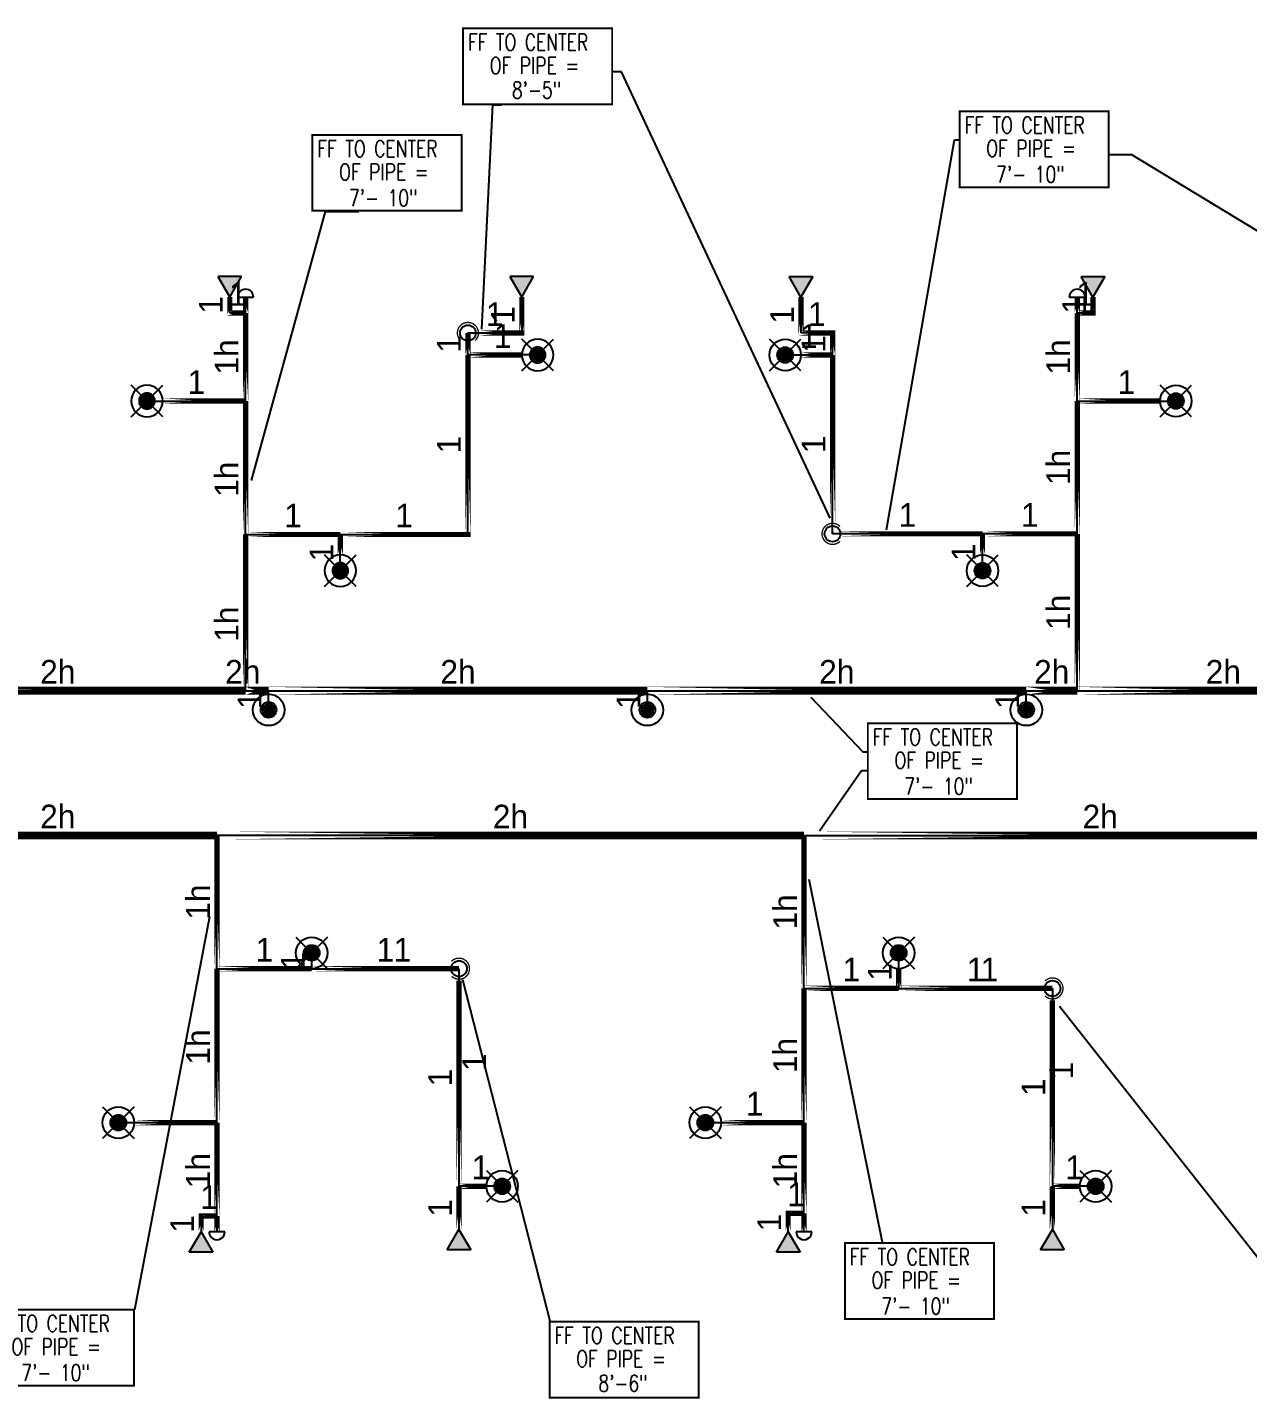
# Model space of a CAD drawing. Header units: inches. Extents: x -4476 to 3539, y -1861 to 3977.
# Drawn here: x -1024 to -560, y 57 to 578 of the extents above; entities that cross this region are included whole.
import ezdxf
from ezdxf.enums import TextEntityAlignment as Align

# ---------------------------------------------------------------- set-up
doc = ezdxf.new("R2010")
doc.units = ezdxf.units.IN
doc.header["$MEASUREMENT"] = 0
for name, color, linetype in [('Coordination', 1, 'Continuous'), ('headdn', 1, 'Continuous'), ('PIPEBL', 1, 'Continuous'), ('pipemn', 1, 'Continuous'), ('PIPESPC', 1, 'Continuous'), ('spk-cap', 1, 'Continuous'), ('spk-piperise', 1, 'Continuous'), ('TIDYPIPE', 1, 'Continuous')]:
    doc.layers.add(name, color=color, linetype=linetype)
doc.styles.add('PDA1', font='ROMAND', dxfattribs={"width": 0.755})
doc.styles.add('PIPE', font='PIPE.SHX')
doc.dimstyles.get("Standard").update_dxf_attribs({"dimtxt": 0.18, "dimasz": 0.18, "dimexe": 0.18, "dimexo": 0.0625, "dimgap": 0.09, "dimtad": 0, "dimtih": 1, "dimtoh": 1, "dimdec": 4, "dimzin": 0, "dimdsep": 46, "dimtxsty": 'Standard', "dimcen": 0.09, "dimadec": 0, "dimazin": 0, "dimtfac": 1, "dimtdec": 4, "dimtofl": 0, "dimtmove": 0, "dimatfit": 3, "dimfxl": 1, "dimtolj": 1, "dimtzin": 0, "dimarcsym": 0})

# ---------------------------------------------------------------- blocks, each defined once
blk = doc.blocks.new('dpend1')
for radius in [6, 3]:
    blk.add_circle((0, 0), radius)
for points in [[(0.01, 2.97), (-2.53, -1.59), (-2.62, 1.36)], [(0.01, 2.97), (-2.49, -1.59), (2.52, -1.59)], [(2.52, -1.59), (0.01, 2.97), (2.6, 1.47)], [(2.52, -1.59), (-2.53, -1.59), (0.01, -2.98)]]:
    blk.add_solid(points)
blk = doc.blocks.new('PIPESPC')
at = {"layer": 'PIPESPC', "style": 'PIPE', "width": 0.9}
blk.add_attdef('SIZE', text='', height=9, dxfattribs=at).set_placement((0, 4.02), align=Align.CENTER)
at = {"layer": 'PIPESPC', "style": 'PIPE', "flags": 1}
blk.add_attdef('SCHED', (25.3, 3.89), '', height=9, dxfattribs=at)
blk = doc.blocks.new('side2')
for p, q in [((0, 0), (7.79, 4.5)), ((7.79, -4.5), (0, 0)), ((7.79, 4.5), (7.79, -4.5))]:
    blk.add_line(p, q)
blk.add_solid([(7.79, -4.5), (0, 0), (7.79, 4.5)])
blk = doc.blocks.new('dpend2')
for p, q in [((-6, -6), (6, 6)), ((6, -6), (-6, 6))]:
    blk.add_line(p, q)
for radius in [6, 3]:
    blk.add_circle((0, 0), radius)
for points in [[(0, 0), (-3, 0), (-2.08, 2.07)], [(0, 0), (-3, 0), (-2.08, -2.07)], [(0, 0), (0, 3), (-2.12, 2.14)], [(0, 0), (0, -3), (-2.12, -2.14)], [(0, 0), (0, 3), (2.12, 2.14)], [(0, 0), (3, 0), (2.08, 2.07)], [(0, 0), (3, 0), (2.08, -2.07)], [(0, 0), (0, -3), (2.12, -2.14)]]:
    blk.add_solid(points)
blk = doc.blocks.new('CAP')
blk.add_line((0, 3), (0, -3))
blk.add_arc((0, 0), 3, 270, 90)
blk = doc.blocks.new('rise')
blk.add_circle((0, 0), 3)
blk = doc.blocks.new('vvvvbbbbbbbb')
at = {"layer": 'Coordination', "const_width": 0.75}
blk.add_lwpolyline([(2834.89, 1670.01), (2834.89, 1641.14), (2891.57, 1641.14), (2891.57, 1670.01), (2834.89, 1670.01)], dxfattribs=at)
at = {"layer": 'Coordination', "style": 'PDA1', "width": 0.755}
for s, p in [('FF TO CENTER', (2836.77, 1661.59)), ('OF PIPE = ', (2845.03, 1652.74)), ('7\'- 10"', (2848.77, 1642.88))]:
    blk.add_text(s, height=6.3, dxfattribs=at).set_placement(p)
blk = doc.blocks.new('TIDYRUN')
at = {"const_width": 0.5}
blk.add_lwpolyline([(-2.83, 2.83, -2.414214), (-2.83, -2.83, -1.737895)], format="xyb", dxfattribs=at)

msp = doc.modelspace()

# ---------------------------------------------------------------- linework, layer by layer
at = {"layer": 'Coordination', "const_width": 0.75}
for points in [[(-858.07, 577.76), (-858.07, 548.89), (-801.4, 548.89), (-801.4, 577.76), (-858.07, 577.76)], [(-825.19, 86.21), (-825.19, 57.34), (-768.52, 57.34), (-768.52, 86.21), (-825.19, 86.21)]]:
    msp.add_lwpolyline(points, dxfattribs=at)
at = {"layer": 'PIPEBL'}
for p, q in [((-946.74, 469.64), (-946.74, 475.64)), ((-940.74, 469.64), (-940.74, 475.64)), ((-835.74, 475.64), (-835.74, 462)), ((-729.63, 475.64), (-729.63, 462)), ((-624.63, 469.64), (-624.63, 475.64)), ((-618.63, 469.64), (-618.63, 475.64)), ((-946.74, 469.64), (-940.74, 469.64)), ((-940.74, 436.14), (-940.74, 469.64)), ((-624.63, 436.14), (-624.63, 469.64)), ((-624.63, 469.64), (-618.63, 469.64)), ((-856.24, 453.64), (-856.24, 462)), ((-856.24, 462), (-835.74, 462)), ((-717.63, 462), (-729.63, 462)), ((-717.63, 453.64), (-717.63, 462)), ((-856.24, 385.4), (-856.24, 453.64)), ((-829.74, 453.64), (-856.24, 453.64)), ((-735.63, 453.64), (-717.63, 453.64)), ((-717.63, 385.64), (-717.63, 453.64)), ((-978.24, 436.14), (-940.74, 436.14)), ((-940.74, 376.64), (-940.74, 436.14)), ((-624.63, 436.14), (-587.13, 436.14)), ((-624.63, 385.64), (-624.63, 436.14)), ((-940.74, 385.4), (-904.74, 385.4)), ((-904.74, 385.4), (-856.24, 385.4)), ((-904.74, 371.64), (-904.74, 385.4)), ((-660.63, 385.64), (-717.63, 385.64)), ((-624.63, 385.64), (-660.63, 385.64)), ((-660.63, 371.64), (-660.63, 385.64)), ((-624.63, 326), (-624.63, 385.64)), ((-940.74, 326), (-940.74, 376.64)), ((-932, 318.74), (-932, 326)), ((-788, 318.74), (-788, 326)), ((-644, 318.74), (-644, 326)), ((-951.63, 220.36), (-951.63, 271)), ((-728.49, 212.86), (-728.49, 271)), ((-915.63, 226.36), (-915.63, 220.36)), ((-692.49, 212.86), (-692.49, 226.36)), ((-951.63, 161.86), (-951.63, 220.36)), ((-951.63, 220.36), (-915.63, 220.36)), ((-915.63, 220.36), (-859.63, 220.36)), ((-859.63, 220.36), (-859.63, 137.66)), ((-728.49, 161.86), (-728.49, 212.86)), ((-728.49, 212.86), (-692.49, 212.86)), ((-692.49, 212.86), (-634.04, 212.86)), ((-634.04, 212.86), (-634.04, 137.66)), ((-989.13, 161.86), (-951.63, 161.86)), ((-951.63, 126.36), (-951.63, 161.86)), ((-765.99, 161.86), (-728.49, 161.86)), ((-728.49, 127.36), (-728.49, 161.86)), ((-859.63, 137.66), (-859.63, 121.25)), ((-843.22, 137.66), (-859.63, 137.66)), ((-634.04, 137.66), (-634.04, 121.25)), ((-617.63, 137.66), (-634.04, 137.66)), ((-957.63, 126.36), (-951.63, 126.36)), ((-957.63, 126.36), (-957.63, 120.36)), ((-951.63, 126.36), (-951.63, 120.36)), ((-734.49, 127.36), (-728.49, 127.36)), ((-734.49, 120.36), (-734.49, 127.36)), ((-728.49, 120.36), (-728.49, 127.36))]:
    msp.add_line(p, q, dxfattribs=at)
at = {"layer": 'pipemn'}
for p, q in [((-1072.63, 326), (-940.74, 326)), ((-940.74, 326), (-932, 326)), ((-932, 326), (-788, 326)), ((-788, 326), (-644, 326)), ((-644, 326), (-624.63, 326)), ((-624.63, 326), (-513.56, 326)), ((-951.63, 271), (-1072.63, 271)), ((-728.49, 271), (-951.63, 271)), ((-728.49, 271), (-503.31, 271))]:
    msp.add_line(p, q, dxfattribs=at)
at = {"layer": 'TIDYPIPE'}
for points, const_width in [([(-946.74, 468.64), (-946.74, 475.64)], 2), ([(-940.74, 469.64), (-940.74, 475.64)], 2), ([(-835.74, 461), (-835.74, 475.64)], 2), ([(-729.63, 461), (-729.63, 475.64)], 2), ([(-624.63, 469.64), (-624.63, 475.64)], 2), ([(-618.63, 468.64), (-618.63, 475.64)], 2), ([(-947.74, 469.64), (-940.74, 469.64)], 2), ([(-940.74, 436.14), (-940.74, 469.64)], 2), ([(-624.63, 436.14), (-624.63, 469.64)], 2), ([(-624.63, 469.64), (-617.63, 469.64)], 2), ([(-717.63, 453.64), (-717.63, 463)], 2), ([(-856.24, 453.64), (-856.24, 462)], 2), ([(-851.74, 462), (-834.74, 462)], 2), ([(-730.63, 462), (-716.63, 462)], 2), ([(-856.24, 384.4), (-856.24, 453.64)], 2), ([(-856.24, 453.64), (-835.74, 453.64)], 2), ([(-729.63, 453.64), (-717.63, 453.64)], 2), ([(-717.63, 390.14), (-717.63, 453.64)], 2), ([(-972.24, 436.14), (-940.74, 436.14)], 2), ([(-940.74, 385.4), (-940.74, 436.14)], 2), ([(-624.63, 385.64), (-624.63, 436.14)], 2), ([(-624.63, 436.14), (-593.13, 436.14)], 2), ([(-940.74, 326), (-940.74, 385.4)], 2), ([(-940.74, 385.4), (-904.74, 385.4)], 2), ([(-904.74, 377.64), (-904.74, 385.4)], 2), ([(-904.74, 385.4), (-855.24, 385.4)], 2), ([(-717.63, 385.64), (-660.63, 385.64)], 2), ([(-660.63, 377.64), (-660.63, 385.64)], 2), ([(-660.63, 385.64), (-624.63, 385.64)], 2), ([(-624.63, 326), (-624.63, 385.64)], 2), ([(-1072.63, 326), (-940.74, 326)], 3), ([(-940.74, 326), (-932, 326)], 3), ([(-932, 326), (-788, 326)], 3), ([(-788, 326), (-644, 326)], 3), ([(-644, 326), (-624.63, 326)], 3), ([(-624.63, 326), (-513.56, 326)], 3), ([(-1072.63, 271), (-951.63, 271)], 3), ([(-951.63, 271), (-728.49, 271)], 3), ([(-951.63, 220.36), (-951.63, 271)], 2), ([(-728.49, 271), (-503.31, 271)], 3), ([(-728.49, 212.86), (-728.49, 271)], 2), ([(-951.63, 161.86), (-951.63, 220.36)], 2), ([(-951.63, 220.36), (-915.63, 220.36)], 2), ([(-915.63, 220.36), (-859.63, 220.36)], 2), ([(-692.49, 212.86), (-692.49, 220.36)], 2), ([(-859.63, 137.66), (-859.63, 215.86)], 2), ([(-728.49, 161.86), (-728.49, 212.86)], 2), ([(-728.49, 212.86), (-692.49, 212.86)], 2), ([(-692.49, 212.86), (-634.04, 212.86)], 2), ([(-634.04, 137.66), (-634.04, 208.36)], 2), ([(-983.13, 161.86), (-951.63, 161.86)], 2), ([(-951.63, 126.36), (-951.63, 161.86)], 2), ([(-759.99, 161.86), (-728.49, 161.86)], 2), ([(-728.49, 127.36), (-728.49, 161.86)], 2), ([(-859.63, 137.66), (-849.22, 137.66)], 2), ([(-859.63, 121.25), (-859.63, 137.66)], 2), ([(-634.04, 137.66), (-623.63, 137.66)], 2), ([(-634.04, 121.25), (-634.04, 137.66)], 2), ([(-958.63, 126.36), (-951.63, 126.36)], 2), ([(-957.63, 120.36), (-957.63, 127.36)], 2), ([(-951.63, 120.36), (-951.63, 126.36)], 2), ([(-735.49, 127.36), (-728.49, 127.36)], 2), ([(-734.49, 120.36), (-734.49, 128.36)], 2), ([(-728.49, 120.36), (-728.49, 127.36)], 2)]:
    msp.add_lwpolyline(points, close=True, dxfattribs=dict(at, const_width=const_width))

# ---------------------------------------------------------------- block references
at = {"layer": 'headdn', "extrusion": (0, 0, -1), "zscale": -1, "rotation": 90}
for p in [(946.74, 475.64), (835.74, 475.64)]:
    msp.add_blockref('side2', p, dxfattribs=at)
at = {"layer": 'headdn'}
for name, p, rotation in [('side2', (-729.63, 475.64), 90), ('side2', (-618.63, 475.64), 90), ('dpend2', (-915.63, 226.36), 180), ('dpend2', (-692.49, 226.36), 180), ('dpend2', (-989.13, 161.86), 180), ('dpend2', (-765.99, 161.86), 180), ('dpend2', (-843.22, 137.66), 180), ('dpend2', (-617.63, 137.66), 180), ('side2', (-957.63, 120.36), 270), ('side2', (-859.63, 121.25), 270), ('side2', (-734.49, 120.36), 270), ('side2', (-634.04, 121.25), 270)]:
    msp.add_blockref(name, p, dxfattribs=dict(at, rotation=rotation))
at = {"layer": 'headdn', "extrusion": (0, 0, -1), "zscale": -1}
for p in [(829.74, 453.64), (978.24, 436.14), (904.74, 371.64)]:
    msp.add_blockref('dpend2', p, dxfattribs=at)
at = {"layer": 'headdn'}
for name, p in [('dpend2', (-735.63, 453.64)), ('dpend2', (-587.13, 436.14)), ('dpend2', (-660.63, 371.64)), ('dpend1', (-932, 318.74)), ('dpend1', (-788, 318.74)), ('dpend1', (-644, 318.74))]:
    msp.add_blockref(name, p, dxfattribs=at)
at = {"layer": 'PIPESPC'}
for p in [(-3504.22, -1123.74), (-3750.21, -1132.71), (-3539.11, -1356.33), (-3547.84, -1553.94), (-3874.75, -1579.22)]:
    msp.add_blockref('vvvvbbbbbbbb', p, dxfattribs=at)
ref = msp.add_blockref('PIPESPC', (-943.74, 469.64), dxfattribs=at)
ref.add_attrib('SIZE', '1', dxfattribs={"color": 0, "height": 9, "style": 'PIPE'}).set_placement((-943.74, 469.64), align=Align.BOTTOM_CENTER)
ref = msp.add_blockref('PIPESPC', (-621.63, 469.64), dxfattribs=at)
ref.add_attrib('SIZE', '1', dxfattribs={"color": 0, "height": 9, "style": 'PIPE'}).set_placement((-621.63, 469.64), align=Align.BOTTOM_CENTER)
ref = msp.add_blockref('PIPESPC', (-946.74, 472.64), dxfattribs=dict(at, rotation=90))
ref.add_attrib('SIZE', '1', dxfattribs={"color": 0, "height": 9, "rotation": 90, "style": 'PIPE'}).set_placement((-946.74, 472.64), align=Align.BOTTOM_CENTER)
ref = msp.add_blockref('PIPESPC', (-618.63, 472.64), dxfattribs=dict(at, rotation=90))
ref.add_attrib('SIZE', '1', dxfattribs={"color": 0, "height": 9, "rotation": 90, "style": 'PIPE'}).set_placement((-618.63, 472.64), align=Align.BOTTOM_CENTER)
ref = msp.add_blockref('PIPESPC', (-845.99, 462), dxfattribs=at)
ref.add_attrib('SIZE', '1', dxfattribs={"color": 0, "height": 9, "style": 'PIPE'}).set_placement((-845.99, 462), align=Align.BOTTOM_CENTER)
ref = msp.add_blockref('PIPESPC', (-835.74, 468.82), dxfattribs=dict(at, rotation=90))
ref.add_attrib('SIZE', '1', dxfattribs={"color": 0, "height": 9, "rotation": 90, "style": 'PIPE'}).set_placement((-835.74, 468.82), align=Align.BOTTOM_CENTER)
ref = msp.add_blockref('PIPESPC', (-729.63, 468.82), dxfattribs=dict(at, rotation=90))
ref.add_attrib('SIZE', '1', dxfattribs={"color": 0, "height": 9, "rotation": 90, "style": 'PIPE'}).set_placement((-729.63, 468.82), align=Align.BOTTOM_CENTER)
ref = msp.add_blockref('PIPESPC', (-723.63, 462), dxfattribs=at)
ref.add_attrib('SIZE', '1', dxfattribs={"color": 0, "height": 9, "style": 'PIPE'}).set_placement((-723.63, 462), align=Align.BOTTOM_CENTER)
ref = msp.add_blockref('PIPESPC', (-842.99, 453.64), dxfattribs=at)
ref.add_attrib('SIZE', '1', dxfattribs={"color": 0, "height": 9, "style": 'PIPE'}).set_placement((-842.99, 453.64), align=Align.BOTTOM_CENTER)
ref = msp.add_blockref('PIPESPC', (-726.63, 453.64), dxfattribs=at)
ref.add_attrib('SIZE', '1', dxfattribs={"color": 0, "height": 9, "style": 'PIPE'}).set_placement((-726.63, 453.64), align=Align.BOTTOM_CENTER)
ref = msp.add_blockref('PIPESPC', (-940.74, 452.89), dxfattribs=dict(at, rotation=90))
ref.add_attrib('SIZE', '1h', dxfattribs={"color": 0, "height": 9, "rotation": 90, "style": 'PIPE'}).set_placement((-940.74, 452.89), align=Align.BOTTOM_CENTER)
ref = msp.add_blockref('PIPESPC', (-856.24, 457.82), dxfattribs=dict(at, rotation=90))
ref.add_attrib('SIZE', '1', dxfattribs={"color": 0, "height": 9, "rotation": 90, "style": 'PIPE'}).set_placement((-856.24, 457.82), align=Align.BOTTOM_CENTER)
ref = msp.add_blockref('PIPESPC', (-717.63, 457.82), dxfattribs=dict(at, rotation=89.99999999998755))
ref.add_attrib('SIZE', '1', dxfattribs={"color": 0, "height": 9, "rotation": 90, "style": 'PIPE'}).set_placement((-717.63, 457.82), align=Align.BOTTOM_CENTER)
ref = msp.add_blockref('PIPESPC', (-624.63, 452.89), dxfattribs=dict(at, rotation=90))
ref.add_attrib('SIZE', '1h', dxfattribs={"color": 0, "height": 9, "rotation": 90, "style": 'PIPE'}).set_placement((-624.63, 452.89), align=Align.BOTTOM_CENTER)
ref = msp.add_blockref('PIPESPC', (-959.49, 436.14), dxfattribs=at)
ref.add_attrib('SIZE', '1', dxfattribs={"color": 0, "height": 9, "style": 'PIPE'}).set_placement((-959.49, 436.14), align=Align.BOTTOM_CENTER)
ref = msp.add_blockref('PIPESPC', (-605.88, 436.14), dxfattribs=at)
ref.add_attrib('SIZE', '1', dxfattribs={"color": 0, "height": 9, "style": 'PIPE'}).set_placement((-605.88, 436.14), align=Align.BOTTOM_CENTER)
ref = msp.add_blockref('PIPESPC', (-856.24, 419.52), dxfattribs=dict(at, rotation=89.99999999999847))
ref.add_attrib('SIZE', '1', dxfattribs={"color": 0, "height": 9, "rotation": 90, "style": 'PIPE'}).set_placement((-856.24, 419.52), align=Align.BOTTOM_CENTER)
ref = msp.add_blockref('PIPESPC', (-717.63, 419.64), dxfattribs=dict(at, rotation=90.00000000000306))
ref.add_attrib('SIZE', '1', dxfattribs={"color": 0, "height": 9, "rotation": 90, "style": 'PIPE'}).set_placement((-717.63, 419.64), align=Align.BOTTOM_CENTER)
ref = msp.add_blockref('PIPESPC', (-940.74, 406.39), dxfattribs=dict(at, rotation=89.99999999999821))
ref.add_attrib('SIZE', '1h', dxfattribs={"color": 0, "height": 9, "rotation": 90, "style": 'PIPE'}).set_placement((-940.74, 406.39), align=Align.BOTTOM_CENTER)
ref = msp.add_blockref('PIPESPC', (-624.63, 410.89), dxfattribs=dict(at, rotation=90))
ref.add_attrib('SIZE', '1h', dxfattribs={"color": 0, "height": 9, "rotation": 90, "style": 'PIPE'}).set_placement((-624.63, 410.89), align=Align.BOTTOM_CENTER)
ref = msp.add_blockref('PIPESPC', (-922.74, 385.4), dxfattribs=at)
ref.add_attrib('SIZE', '1', dxfattribs={"color": 0, "height": 9, "style": 'PIPE'}).set_placement((-922.74, 385.4), align=Align.BOTTOM_CENTER)
ref = msp.add_blockref('PIPESPC', (-880.49, 385.4), dxfattribs=at)
ref.add_attrib('SIZE', '1', dxfattribs={"color": 0, "height": 9, "style": 'PIPE'}).set_placement((-880.49, 385.4), align=Align.BOTTOM_CENTER)
ref = msp.add_blockref('PIPESPC', (-689.13, 385.64), dxfattribs=at)
ref.add_attrib('SIZE', '1', dxfattribs={"color": 0, "height": 9, "style": 'PIPE'}).set_placement((-689.13, 385.64), align=Align.BOTTOM_CENTER)
ref = msp.add_blockref('PIPESPC', (-642.63, 385.64), dxfattribs=at)
ref.add_attrib('SIZE', '1', dxfattribs={"color": 0, "height": 9, "style": 'PIPE'}).set_placement((-642.63, 385.64), align=Align.BOTTOM_CENTER)
ref = msp.add_blockref('PIPESPC', (-904.74, 378.52), dxfattribs=dict(at, rotation=90))
ref.add_attrib('SIZE', '1', dxfattribs={"color": 0, "height": 9, "rotation": 90, "style": 'PIPE'}).set_placement((-904.74, 378.52), align=Align.BOTTOM_CENTER)
ref = msp.add_blockref('PIPESPC', (-660.63, 378.64), dxfattribs=dict(at, rotation=90))
ref.add_attrib('SIZE', '1', dxfattribs={"color": 0, "height": 9, "rotation": 90, "style": 'PIPE'}).set_placement((-660.63, 378.64), align=Align.BOTTOM_CENTER)
ref = msp.add_blockref('PIPESPC', (-624.63, 355.82), dxfattribs=dict(at, rotation=90))
ref.add_attrib('SIZE', '1h', dxfattribs={"color": 0, "height": 9, "rotation": 90, "style": 'PIPE'}).set_placement((-624.63, 355.82), align=Align.BOTTOM_CENTER)
ref = msp.add_blockref('PIPESPC', (-940.74, 351.32), dxfattribs=dict(at, rotation=90.00000000000203))
ref.add_attrib('SIZE', '1h', dxfattribs={"color": 0, "height": 9, "rotation": 90, "style": 'PIPE'}).set_placement((-940.74, 351.32), align=Align.BOTTOM_CENTER)
ref = msp.add_blockref('PIPESPC', (-1012.13, 326), dxfattribs=at)
ref.add_attrib('SIZE', '2h', dxfattribs={"color": 0, "height": 9, "style": 'PIPE'}).set_placement((-1012.13, 326), align=Align.BOTTOM_CENTER)
ref = msp.add_blockref('PIPESPC', (-941.81, 326), dxfattribs=at)
ref.add_attrib('SIZE', '2h', dxfattribs={"color": 0, "height": 9, "style": 'PIPE'}).set_placement((-941.81, 326), align=Align.BOTTOM_CENTER)
ref = msp.add_blockref('PIPESPC', (-860, 326), dxfattribs=at)
ref.add_attrib('SIZE', '2h', dxfattribs={"color": 0, "height": 9, "style": 'PIPE'}).set_placement((-860, 326), align=Align.BOTTOM_CENTER)
ref = msp.add_blockref('PIPESPC', (-716, 326), dxfattribs=at)
ref.add_attrib('SIZE', '2h', dxfattribs={"color": 0, "height": 9, "style": 'PIPE'}).set_placement((-716, 326), align=Align.BOTTOM_CENTER)
ref = msp.add_blockref('PIPESPC', (-634.31, 326), dxfattribs=at)
ref.add_attrib('SIZE', '2h', dxfattribs={"color": 0, "height": 9, "style": 'PIPE'}).set_placement((-634.31, 326), align=Align.BOTTOM_CENTER)
ref = msp.add_blockref('PIPESPC', (-569.09, 326), dxfattribs=at)
ref.add_attrib('SIZE', '2h', dxfattribs={"color": 0, "height": 9, "style": 'PIPE'}).set_placement((-569.09, 326), align=Align.BOTTOM_CENTER)
ref = msp.add_blockref('PIPESPC', (-932, 322.37), dxfattribs=dict(at, rotation=90))
ref.add_attrib('SIZE', '1', dxfattribs={"color": 0, "height": 9, "rotation": 90, "style": 'PIPE'}).set_placement((-932, 322.37), align=Align.BOTTOM_CENTER)
ref = msp.add_blockref('PIPESPC', (-788, 322.37), dxfattribs=dict(at, rotation=89.99999999998334))
ref.add_attrib('SIZE', '1', dxfattribs={"color": 0, "height": 9, "rotation": 90, "style": 'PIPE'}).set_placement((-788, 322.37), align=Align.BOTTOM_CENTER)
ref = msp.add_blockref('PIPESPC', (-644, 322.37), dxfattribs=dict(at, rotation=90))
ref.add_attrib('SIZE', '1', dxfattribs={"color": 0, "height": 9, "rotation": 90, "style": 'PIPE'}).set_placement((-644, 322.37), align=Align.BOTTOM_CENTER)
ref = msp.add_blockref('PIPESPC', (-1012.13, 271), dxfattribs=at)
ref.add_attrib('SIZE', '2h', dxfattribs={"color": 0, "height": 9, "style": 'PIPE'}).set_placement((-1012.13, 271), align=Align.BOTTOM_CENTER)
ref = msp.add_blockref('PIPESPC', (-840.06, 271), dxfattribs=at)
ref.add_attrib('SIZE', '2h', dxfattribs={"color": 0, "height": 9, "style": 'PIPE'}).set_placement((-840.06, 271), align=Align.BOTTOM_CENTER)
ref = msp.add_blockref('PIPESPC', (-615.9, 271), dxfattribs=at)
ref.add_attrib('SIZE', '2h', dxfattribs={"color": 0, "height": 9, "style": 'PIPE'}).set_placement((-615.9, 271), align=Align.BOTTOM_CENTER)
ref = msp.add_blockref('PIPESPC', (-951.63, 245.68), dxfattribs=dict(at, rotation=90))
ref.add_attrib('SIZE', '1h', dxfattribs={"color": 0, "height": 9, "rotation": 90, "style": 'PIPE'}).set_placement((-951.63, 245.68), align=Align.BOTTOM_CENTER)
ref = msp.add_blockref('PIPESPC', (-728.49, 241.93), dxfattribs=dict(at, rotation=90))
ref.add_attrib('SIZE', '1h', dxfattribs={"color": 0, "height": 9, "rotation": 90, "style": 'PIPE'}).set_placement((-728.49, 241.93), align=Align.BOTTOM_CENTER)
ref = msp.add_blockref('PIPESPC', (-933.63, 220.36), dxfattribs=at)
ref.add_attrib('SIZE', '1', dxfattribs={"color": 0, "height": 9, "style": 'PIPE'}).set_placement((-933.63, 220.36), align=Align.BOTTOM_CENTER)
ref = msp.add_blockref('PIPESPC', (-887.63, 220.36), dxfattribs=at)
ref.add_attrib('SIZE', '1', dxfattribs={"color": 0, "height": 9, "style": 'PIPE'}).set_placement((-887.63, 220.36), align=Align.BOTTOM_CENTER)
ref = msp.add_blockref('PIPESPC', (-881.13, 220.36), dxfattribs=at)
ref.add_attrib('SIZE', '1', dxfattribs={"color": 0, "height": 9, "style": 'PIPE'}).set_placement((-881.13, 220.36), align=Align.BOTTOM_CENTER)
ref = msp.add_blockref('PIPESPC', (-915.63, 223.36), dxfattribs=dict(at, rotation=90))
ref.add_attrib('SIZE', '1', dxfattribs={"color": 0, "height": 9, "rotation": 90, "style": 'PIPE'}).set_placement((-915.63, 223.36), align=Align.BOTTOM_CENTER)
ref = msp.add_blockref('PIPESPC', (-710.49, 212.86), dxfattribs=at)
ref.add_attrib('SIZE', '1', dxfattribs={"color": 0, "height": 9, "style": 'PIPE'}).set_placement((-710.49, 212.86), align=Align.BOTTOM_CENTER)
ref = msp.add_blockref('PIPESPC', (-663.26, 212.86), dxfattribs=at)
ref.add_attrib('SIZE', '1', dxfattribs={"color": 0, "height": 9, "style": 'PIPE'}).set_placement((-663.26, 212.86), align=Align.BOTTOM_CENTER)
ref = msp.add_blockref('PIPESPC', (-657.99, 212.86), dxfattribs=at)
ref.add_attrib('SIZE', '1', dxfattribs={"color": 0, "height": 9, "style": 'PIPE'}).set_placement((-657.99, 212.86), align=Align.BOTTOM_CENTER)
ref = msp.add_blockref('PIPESPC', (-692.49, 219.11), dxfattribs=dict(at, rotation=90))
ref.add_attrib('SIZE', '1', dxfattribs={"color": 0, "height": 9, "rotation": 90, "style": 'PIPE'}).set_placement((-692.49, 219.11), align=Align.BOTTOM_CENTER)
ref = msp.add_blockref('PIPESPC', (-951.63, 190.61), dxfattribs=dict(at, rotation=90))
ref.add_attrib('SIZE', '1h', dxfattribs={"color": 0, "height": 9, "rotation": 90, "style": 'PIPE'}).set_placement((-951.63, 190.61), align=Align.BOTTOM_CENTER)
ref = msp.add_blockref('PIPESPC', (-728.49, 187.36), dxfattribs=dict(at, rotation=90))
ref.add_attrib('SIZE', '1h', dxfattribs={"color": 0, "height": 9, "rotation": 90, "style": 'PIPE'}).set_placement((-728.49, 187.36), align=Align.BOTTOM_CENTER)
ref = msp.add_blockref('PIPESPC', (-846.63, 184.86), dxfattribs=dict(at, rotation=90))
ref.add_attrib('SIZE', '1', dxfattribs={"color": 0, "height": 9, "rotation": 90, "style": 'PIPE'}).set_placement((-846.63, 184.86), align=Align.BOTTOM_CENTER)
ref = msp.add_blockref('PIPESPC', (-623.49, 181.61), dxfattribs=dict(at, rotation=90))
ref.add_attrib('SIZE', '1', dxfattribs={"color": 0, "height": 9, "rotation": 90, "style": 'PIPE'}).set_placement((-623.49, 181.61), align=Align.BOTTOM_CENTER)
ref = msp.add_blockref('PIPESPC', (-859.63, 179.01), dxfattribs=dict(at, rotation=90.00000000001134))
ref.add_attrib('SIZE', '1', dxfattribs={"color": 0, "height": 9, "rotation": 90, "style": 'PIPE'}).set_placement((-859.63, 179.01), align=Align.BOTTOM_CENTER)
ref = msp.add_blockref('PIPESPC', (-634.04, 175.26), dxfattribs=dict(at, rotation=90.00000000001249))
ref.add_attrib('SIZE', '1', dxfattribs={"color": 0, "height": 9, "rotation": 90, "style": 'PIPE'}).set_placement((-634.04, 175.26), align=Align.BOTTOM_CENTER)
ref = msp.add_blockref('PIPESPC', (-747.24, 161.86), dxfattribs=at)
ref.add_attrib('SIZE', '1', dxfattribs={"color": 0, "height": 9, "style": 'PIPE'}).set_placement((-747.24, 161.86), align=Align.BOTTOM_CENTER)
ref = msp.add_blockref('PIPESPC', (-951.63, 143.61), dxfattribs=dict(at, rotation=90))
ref.add_attrib('SIZE', '1h', dxfattribs={"color": 0, "height": 9, "rotation": 90, "style": 'PIPE'}).set_placement((-951.63, 143.61), align=Align.BOTTOM_CENTER)
ref = msp.add_blockref('PIPESPC', (-851.43, 137.66), dxfattribs=at)
ref.add_attrib('SIZE', '1', dxfattribs={"color": 0, "height": 9, "style": 'PIPE'}).set_placement((-851.43, 137.66), align=Align.BOTTOM_CENTER)
ref = msp.add_blockref('PIPESPC', (-728.49, 143.61), dxfattribs=dict(at, rotation=90))
ref.add_attrib('SIZE', '1h', dxfattribs={"color": 0, "height": 9, "rotation": 90, "style": 'PIPE'}).set_placement((-728.49, 143.61), align=Align.BOTTOM_CENTER)
ref = msp.add_blockref('PIPESPC', (-625.84, 137.66), dxfattribs=at)
ref.add_attrib('SIZE', '1', dxfattribs={"color": 0, "height": 9, "style": 'PIPE'}).set_placement((-625.84, 137.66), align=Align.BOTTOM_CENTER)
ref = msp.add_blockref('PIPESPC', (-954.63, 126.36), dxfattribs=at)
ref.add_attrib('SIZE', '1', dxfattribs={"color": 0, "height": 9, "style": 'PIPE'}).set_placement((-954.63, 126.36), align=Align.BOTTOM_CENTER)
ref = msp.add_blockref('PIPESPC', (-731.49, 127.36), dxfattribs=at)
ref.add_attrib('SIZE', '1', dxfattribs={"color": 0, "height": 9, "style": 'PIPE'}).set_placement((-731.49, 127.36), align=Align.BOTTOM_CENTER)
ref = msp.add_blockref('PIPESPC', (-859.63, 129.45), dxfattribs=dict(at, rotation=90.0000000000127))
ref.add_attrib('SIZE', '1', dxfattribs={"color": 0, "height": 9, "rotation": 90, "style": 'PIPE'}).set_placement((-859.63, 129.45), align=Align.BOTTOM_CENTER)
ref = msp.add_blockref('PIPESPC', (-634.04, 129.45), dxfattribs=dict(at, rotation=90.0000000000127))
ref.add_attrib('SIZE', '1', dxfattribs={"color": 0, "height": 9, "rotation": 90, "style": 'PIPE'}).set_placement((-634.04, 129.45), align=Align.BOTTOM_CENTER)
ref = msp.add_blockref('PIPESPC', (-957.63, 123.36), dxfattribs=dict(at, rotation=90))
ref.add_attrib('SIZE', '1', dxfattribs={"color": 0, "height": 9, "rotation": 90, "style": 'PIPE'}).set_placement((-957.63, 123.36), align=Align.BOTTOM_CENTER)
ref = msp.add_blockref('PIPESPC', (-734.49, 123.86), dxfattribs=dict(at, rotation=90))
ref.add_attrib('SIZE', '1', dxfattribs={"color": 0, "height": 9, "rotation": 90, "style": 'PIPE'}).set_placement((-734.49, 123.86), align=Align.BOTTOM_CENTER)
at = {"layer": 'spk-cap'}
for p, rotation in [((-940.74, 475.64), 90.00000000002773), ((-624.63, 475.64), 90.00000000002773), ((-951.63, 120.36), 270.0000000000834), ((-728.49, 120.36), 270.0000000000834)]:
    msp.add_blockref('CAP', p, dxfattribs=dict(at, rotation=rotation))
at = {"layer": 'spk-piperise'}
for p, rotation in [((-856.24, 462), 180.0000000000555), ((-717.63, 385.64), 180.0000000000554), ((-859.63, 220.36), 90.00000000004019), ((-634.04, 212.86), 90.0000000000402)]:
    msp.add_blockref('rise', p, dxfattribs=dict(at, rotation=rotation))
at = {"layer": 'TIDYPIPE'}
for p, rotation in [((-856.24, 462), 90), ((-717.63, 385.64), 180)]:
    msp.add_blockref('TIDYRUN', p, dxfattribs=dict(at, rotation=rotation))
for p in [(-859.63, 220.36), (-634.04, 212.86)]:
    msp.add_blockref('TIDYRUN', p, dxfattribs=at)

# ---------------------------------------------------------------- texts
at = {"layer": 'Coordination', "style": 'PDA1', "width": 0.755}
for s, p in [('FF TO CENTER', (-856.19, 569.34)), ('OF PIPE = ', (-847.94, 560.49)), ('8\'-5"', (-839.51, 551.17)), ('FF TO CENTER', (-823.31, 77.79)), ('OF PIPE = ', (-815.05, 68.93)), ('8\'-6"', (-806.63, 59.62))]:
    msp.add_text(s, height=6.3, dxfattribs=at).set_placement(p)

# ---------------------------------------------------------------- leaders
at = {"layer": 'Coordination'}
for points in [[(-718.52, 391.55), (-797.8, 561.24), (-801.23, 561.24)], [(-850.92, 463.47), (-846.8, 548.77), (-843.46, 548.77)], [(-697.09, 387.23), (-671.22, 535.4), (-669.48, 535.4)], [(-515.19, 475.83), (-603.83, 529.75), (-612.41, 529.75)], [(-938.48, 405.97), (-910.34, 508.16), (-897.64, 508.16)], [(-725.94, 323.63), (-706.11, 302.82), (-704.37, 302.82)], [(-722.6, 272.75), (-706.59, 295.65), (-704.5, 295.65)], [(-726.61, 254.38), (-698.61, 115.83)], [(-954.42, 240.12), (-982.92, 90.65)], [(-858.23, 216.3), (-824.97, 86)], [(-631.33, 206.09), (-535.54, 84.65)]]:
    msp.add_leader(points, dimstyle='Standard', dxfattribs=at)

doc.saveas('drawing.dxf')
